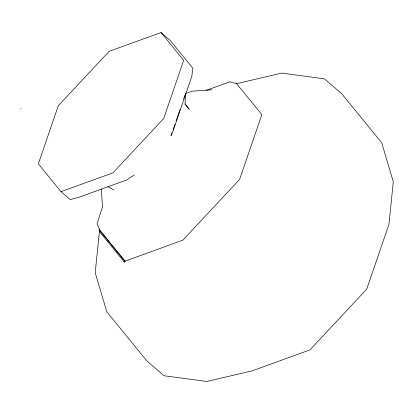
<?xml version="1.0" encoding="UTF-8"?>
<svg xmlns="http://www.w3.org/2000/svg" width="414" height="414" viewBox="0 0 414 414"><rect width="100%" height="100%" fill="white"/><g stroke="black" fill="none" stroke-linecap="round" stroke-linejoin="round"><path stroke-width="0.62" d="M185.456 94.19L185.099 103.95L189.26 109.327L184.892 103.961M99.66 229.232L99.029 231.059L124.469 262.238L125.204 261.074L124.821 261.213L99.551 230.236L95.204 272.717L106.776 311.758L146.929 360.972L164.022 375.731L206.731 381.454L251.935 370.934L309.936 349.897L366.695 289.174L388.958 224.336L393.3 181.855L381.734 142.814L341.576 93.595L324.483 78.841L281.779 73.112L236.228 83.752L236.575 83.638L261.845 114.616L239.587 179.453L182.828 240.177L124.821 261.213M171.903 133.179L171.065 135.616L173.419 129.944L191.76 76.481L192.872 68.274L170.242 40.479L161.051 32.546L109.11 51.352L58.286 105.751L38.357 163.866L60.987 191.661L70.183 199.6L78.893 197.287L126.674 179.981L134.312 174.951M173.155 129.52L175.034 124.04M176.079 120.997L180.049 109.42M183.599 99.065L185.063 94.801M20.7 108.949L20.907 108.618M185.405 93.569L192.013 91.173L211.87 89.776M206.198 90.366L229.754 81.832L236.575 83.638M60.987 191.661L112.929 172.855L163.747 118.456L183.681 60.34L161.051 32.546M107.831 186.657L113.902 189.985M125.012 261.079L99.769 230.075L97.047 223.876L102.532 206.803L101.254 189.001"/></g></svg>
